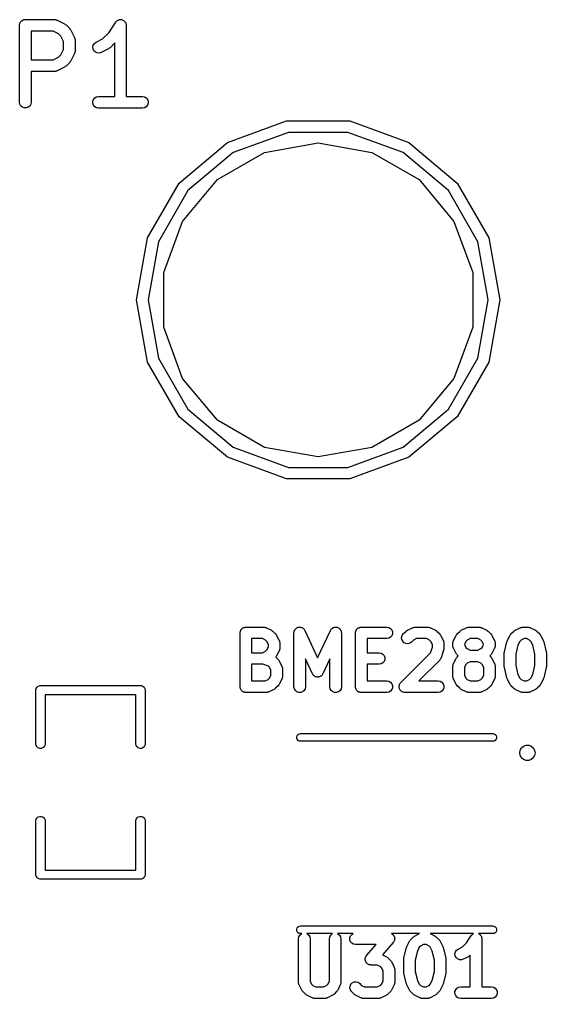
# Model space of a CAD drawing. Extents: x 142.1 to 238.7, y -137.2 to -60.7.
# Drawn here: x 231.62 to 238.47, y -73.68 to -60.96 of the extents above; entities that cross this region are included whole.
import ezdxf

# ---------------------------------------------------------------- set-up
doc = ezdxf.new("R2010")
doc.units = 0
doc.header["$MEASUREMENT"] = 0
doc.layers.add('BLACK', color=7, linetype='CONTINUOUS')

msp = doc.modelspace()

# ---------------------------------------------------------------- linework, layer by layer
at = {"layer": 'Black'}
for p, q in [((231.617, -61.0324), (231.618, -61.0259)), ((231.617, -62.0324), (231.617, -61.0324)), ((231.618, -61.0194), (231.62, -61.0132)), ((231.618, -61.0259), (231.618, -61.0194)), ((231.62, -61.0132), (231.621, -61.0067)), ((231.621, -61.0067), (231.625, -61.001)), ((231.625, -61.001), (231.627, -60.9949)), ((231.627, -60.9949), (231.631, -60.9899)), ((231.631, -60.9899), (231.634, -60.9842)), ((231.634, -60.9842), (231.639, -60.98)), ((231.639, -60.98), (231.644, -60.9749)), ((231.644, -60.9749), (231.649, -60.9716)), ((231.649, -60.9716), (231.654, -60.9674)), ((231.654, -60.9674), (231.661, -60.9652)), ((231.661, -60.9652), (231.666, -60.9619)), ((231.666, -60.9619), (231.673, -60.9608)), ((231.673, -60.9608), (231.679, -60.9585)), ((231.679, -60.9585), (231.685, -60.9585)), ((231.685, -60.9585), (231.692, -60.9574)), ((231.692, -60.9574), (232.073, -60.9574)), ((232.073, -60.9574), (232.077, -60.9581)), ((232.077, -60.9581), (232.081, -60.9579)), ((232.081, -60.9579), (232.09, -60.9604)), ((232.09, -60.9604), (232.099, -60.9619)), ((232.099, -60.9619), (232.102, -60.9641)), ((232.102, -60.9641), (232.106, -60.9653)), ((232.106, -60.9653), (232.202, -61.0129)), ((232.202, -61.0129), (232.211, -61.0201)), ((232.211, -61.0201), (232.221, -61.027)), ((232.221, -61.027), (232.269, -61.0746)), ((232.776, -61.1275), (232.868, -60.9908)), ((232.868, -60.9908), (232.87, -60.9878)), ((232.87, -60.9878), (232.873, -60.9842)), ((232.873, -60.9842), (232.879, -60.9784)), ((232.879, -60.9784), (232.886, -60.9719)), ((232.886, -60.9719), (232.889, -60.9701)), ((232.889, -60.9701), (232.892, -60.9674)), ((232.892, -60.9674), (232.901, -60.9644)), ((232.901, -60.9644), (232.909, -60.9604)), ((232.909, -60.9604), (232.913, -60.9599)), ((232.913, -60.9599), (232.917, -60.9585)), ((232.917, -60.9585), (232.926, -60.9585)), ((232.926, -60.9585), (232.935, -60.9575)), ((232.935, -60.9575), (232.939, -60.9585)), ((232.939, -60.9585), (232.943, -60.9585)), ((232.943, -60.9585), (232.951, -60.9616)), ((232.951, -60.9616), (232.96, -60.9637)), ((232.96, -60.9637), (232.964, -60.966)), ((232.964, -60.966), (232.968, -60.9674)), ((232.968, -60.9674), (232.974, -60.9732)), ((232.974, -60.9732), (232.982, -60.9781)), ((232.982, -60.9781), (232.984, -60.9815)), ((232.984, -60.9815), (232.987, -60.9842)), ((232.987, -60.9842), (232.992, -60.9919)), ((232.992, -60.9919), (232.997, -60.9991)), ((232.997, -60.9991), (232.998, -61.0031)), ((232.998, -61.0031), (233, -61.0067)), ((233, -61.0067), (233.002, -61.0155)), ((233.002, -61.0155), (233.005, -61.0241)), ((233.005, -61.0241), (233.004, -61.0283)), ((233.004, -61.0283), (233.005, -61.0324)), ((233.005, -61.0324), (233.005, -61.9574)), ((231.767, -61.1074), (231.767, -61.4812)), ((232.055, -61.1074), (231.767, -61.1074)), ((232.124, -61.1416), (232.055, -61.1074)), ((232.154, -61.172), (232.124, -61.1416)), ((232.188, -61.2406), (232.154, -61.172)), ((232.269, -61.0746), (232.276, -61.0844)), ((232.276, -61.0844), (232.283, -61.0941)), ((232.283, -61.0941), (232.33, -61.1893)), ((232.695, -61.2088), (232.776, -61.1275)), ((232.188, -61.348), (232.188, -61.2406)), ((232.33, -61.1893), (232.332, -61.1935)), ((232.332, -61.1935), (232.334, -61.1972)), ((232.334, -61.1972), (232.335, -61.2059)), ((232.335, -61.2059), (232.338, -61.2143)), ((232.338, -61.2143), (232.338, -61.2186)), ((232.338, -61.2186), (232.338, -61.2229)), ((232.338, -61.2229), (232.338, -61.3657)), ((232.569, -61.3136), (232.575, -61.2883)), ((232.575, -61.2883), (232.59, -61.2665)), ((232.59, -61.2665), (232.611, -61.251)), ((232.611, -61.251), (232.695, -61.2088)), ((232.855, -61.2611), (232.793, -61.3235)), ((232.855, -61.9574), (232.855, -61.2611)), ((232.124, -61.4469), (232.154, -61.4165)), ((232.154, -61.4165), (232.188, -61.348)), ((232.33, -61.3993), (232.283, -61.4945)), ((232.332, -61.3951), (232.33, -61.3993)), ((232.334, -61.3914), (232.332, -61.3951)), ((232.335, -61.3827), (232.334, -61.3914)), ((232.338, -61.3743), (232.335, -61.3827)), ((232.338, -61.3657), (232.338, -61.37)), ((232.338, -61.37), (232.338, -61.3743)), ((232.572, -61.3395), (232.569, -61.3136)), ((232.584, -61.3628), (232.572, -61.3395)), ((232.603, -61.3807), (232.584, -61.3628)), ((232.627, -61.391), (232.603, -61.3807)), ((232.653, -61.3926), (232.627, -61.391)), ((232.678, -61.3852), (232.653, -61.3926)), ((232.773, -61.3376), (232.678, -61.3852)), ((232.783, -61.3304), (232.773, -61.3376)), ((232.793, -61.3235), (232.783, -61.3304)), ((231.767, -61.4812), (232.055, -61.4812)), ((232.055, -61.4812), (232.124, -61.4469)), ((232.269, -61.514), (232.221, -61.5616)), ((232.276, -61.5042), (232.269, -61.514)), ((232.283, -61.4945), (232.276, -61.5042)), ((232.073, -61.6312), (231.767, -61.6312)), ((231.767, -61.6312), (231.767, -62.0324)), ((232.077, -61.6304), (232.073, -61.6312)), ((232.081, -61.6307), (232.077, -61.6304)), ((232.09, -61.6282), (232.081, -61.6307)), ((232.099, -61.6267), (232.09, -61.6282)), ((232.102, -61.6245), (232.099, -61.6267)), ((232.106, -61.6233), (232.102, -61.6245)), ((232.202, -61.5757), (232.106, -61.6233)), ((232.211, -61.5685), (232.202, -61.5757)), ((232.221, -61.5616), (232.211, -61.5685)), ((231.621, -62.058), (231.617, -62.0324)), ((231.634, -62.0806), (231.621, -62.058)), ((231.762, -62.058), (231.749, -62.0806)), ((231.767, -62.0324), (231.762, -62.058)), ((232.57, -62.0194), (232.579, -61.9949)), ((232.57, -62.0454), (232.57, -62.0194)), ((232.579, -62.0699), (232.57, -62.0454)), ((232.579, -61.9949), (232.596, -61.9749)), ((232.596, -62.0898), (232.579, -62.0699)), ((232.596, -61.9749), (232.619, -61.9619)), ((232.619, -61.9619), (232.644, -61.9574)), ((232.644, -61.9574), (232.855, -61.9574)), ((233.005, -61.9574), (233.216, -61.9574)), ((233.216, -61.9574), (233.241, -61.9619)), ((233.241, -61.9619), (233.264, -61.9749)), ((233.264, -61.9749), (233.281, -61.9949)), ((233.281, -62.0699), (233.264, -62.0898)), ((233.281, -61.9949), (233.29, -62.0194)), ((233.29, -62.0454), (233.281, -62.0699)), ((233.29, -62.0194), (233.29, -62.0454)), ((231.654, -62.0973), (231.634, -62.0806)), ((231.679, -62.1062), (231.654, -62.0973)), ((231.705, -62.1062), (231.679, -62.1062)), ((231.729, -62.0973), (231.705, -62.1062)), ((231.749, -62.0806), (231.729, -62.0973)), ((232.619, -62.1029), (232.596, -62.0898)), ((232.644, -62.1074), (232.619, -62.1029)), ((233.216, -62.1074), (232.644, -62.1074)), ((233.241, -62.1029), (233.216, -62.1074)), ((233.264, -62.0898), (233.241, -62.1029)), ((234.319, -62.5553), (235.09, -62.2749)), ((235.09, -62.2749), (235.91, -62.2749)), ((235.91, -62.2749), (236.68, -62.5553)), ((235.116, -62.4226), (234.394, -62.6852)), ((235.884, -62.4226), (235.116, -62.4226)), ((236.605, -62.6852), (235.884, -62.4226)), ((233.691, -63.0824), (234.319, -62.5553)), ((234.802, -62.6833), (235.5, -62.5602)), ((235.5, -62.5602), (236.198, -62.6833)), ((236.68, -62.5553), (237.309, -63.0824)), ((234.394, -62.6852), (233.806, -63.1788)), ((234.189, -63.0375), (234.802, -62.6833)), ((236.198, -62.6833), (236.811, -63.0375)), ((237.194, -63.1788), (236.605, -62.6852)), ((233.281, -63.7925), (233.691, -63.0824)), ((233.734, -63.5801), (234.189, -63.0375)), ((236.811, -63.0375), (237.266, -63.5801)), ((237.309, -63.0824), (237.719, -63.7925)), ((233.806, -63.1788), (233.422, -63.8438)), ((237.578, -63.8438), (237.194, -63.1788)), ((233.491, -64.2458), (233.734, -63.5801)), ((237.266, -63.5801), (237.509, -64.2458)), ((233.139, -64.6), (233.281, -63.7925)), ((233.422, -63.8438), (233.289, -64.6)), ((237.711, -64.6), (237.578, -63.8438)), ((237.719, -63.7925), (237.861, -64.6)), ((233.491, -64.9542), (233.491, -64.2458)), ((237.509, -64.2458), (237.509, -64.9542)), ((233.281, -65.4075), (233.139, -64.6)), ((233.289, -64.6), (233.422, -65.3562)), ((237.578, -65.3562), (237.711, -64.6)), ((237.861, -64.6), (237.719, -65.4075)), ((233.734, -65.6199), (233.491, -64.9542)), ((237.509, -64.9542), (237.266, -65.6199)), ((233.422, -65.3562), (233.806, -66.0212)), ((237.194, -66.0212), (237.578, -65.3562)), ((233.691, -66.1176), (233.281, -65.4075)), ((237.719, -65.4075), (237.309, -66.1176)), ((234.189, -66.1625), (233.734, -65.6199)), ((237.266, -65.6199), (236.811, -66.1625)), ((234.319, -66.6447), (233.691, -66.1176)), ((233.806, -66.0212), (234.394, -66.5148)), ((236.605, -66.5148), (237.194, -66.0212)), ((237.309, -66.1176), (236.68, -66.6447)), ((234.802, -66.5167), (234.189, -66.1625)), ((236.811, -66.1625), (236.198, -66.5167)), ((234.394, -66.5148), (235.116, -66.7774)), ((235.5, -66.6398), (234.802, -66.5167)), ((236.198, -66.5167), (235.5, -66.6398)), ((235.884, -66.7774), (236.605, -66.5148)), ((235.09, -66.9251), (234.319, -66.6447)), ((236.68, -66.6447), (235.91, -66.9251)), ((235.116, -66.7774), (235.884, -66.7774)), ((235.91, -66.9251), (235.09, -66.9251)), ((234.485, -68.9267), (234.486, -68.9202)), ((234.485, -69.6267), (234.485, -68.9267)), ((234.486, -68.9136), (234.488, -68.9075)), ((234.486, -68.9202), (234.486, -68.9136)), ((234.488, -68.9075), (234.49, -68.901)), ((234.49, -68.901), (234.493, -68.8953)), ((234.493, -68.8953), (234.495, -68.8892)), ((234.495, -68.8892), (234.499, -68.8841)), ((234.499, -68.8841), (234.503, -68.8785)), ((234.503, -68.8785), (234.508, -68.8742)), ((234.508, -68.8742), (234.512, -68.8692)), ((234.512, -68.8692), (234.517, -68.8659)), ((234.517, -68.8659), (234.522, -68.8617)), ((234.522, -68.8617), (234.529, -68.8595)), ((234.529, -68.8595), (234.534, -68.8562)), ((234.534, -68.8562), (234.541, -68.8551)), ((234.541, -68.8551), (234.547, -68.8528)), ((234.547, -68.8528), (234.554, -68.8528)), ((234.554, -68.8528), (234.56, -68.8517)), ((234.56, -68.8517), (234.793, -68.8517)), ((234.793, -68.8517), (234.798, -68.8524)), ((234.798, -68.8524), (234.802, -68.8522)), ((234.802, -68.8522), (234.81, -68.8547)), ((234.81, -68.8547), (234.819, -68.8562)), ((234.819, -68.8562), (234.823, -68.8584)), ((234.823, -68.8584), (234.827, -68.8596)), ((234.827, -68.8596), (234.894, -68.8929)), ((234.894, -68.8929), (234.903, -68.9001)), ((234.903, -68.9001), (234.913, -68.907)), ((234.913, -68.907), (234.946, -68.9403)), ((235.185, -68.9267), (235.187, -68.917)), ((235.185, -69.6267), (235.185, -68.9267)), ((235.187, -68.917), (235.188, -68.9073)), ((235.188, -68.9073), (235.189, -68.9043)), ((235.189, -68.9043), (235.19, -68.901)), ((235.19, -68.901), (235.194, -68.8925)), ((235.194, -68.8925), (235.199, -68.8837)), ((235.199, -68.8837), (235.201, -68.8813)), ((235.201, -68.8813), (235.203, -68.8785)), ((235.203, -68.8785), (235.21, -68.8722)), ((235.21, -68.8722), (235.217, -68.8652)), ((235.217, -68.8652), (235.22, -68.8638)), ((235.22, -68.8638), (235.222, -68.8617)), ((235.222, -68.8617), (235.232, -68.8584)), ((235.232, -68.8584), (235.241, -68.8542)), ((235.241, -68.8542), (235.244, -68.8539)), ((235.244, -68.8539), (235.247, -68.8528)), ((235.247, -68.8528), (235.257, -68.8528)), ((235.257, -68.8528), (235.267, -68.852)), ((235.267, -68.852), (235.27, -68.8528)), ((235.27, -68.8528), (235.273, -68.8528)), ((235.273, -68.8528), (235.282, -68.8562)), ((235.282, -68.8562), (235.292, -68.8587)), ((235.292, -68.8587), (235.294, -68.8606)), ((235.294, -68.8606), (235.297, -68.8617)), ((235.297, -68.8617), (235.305, -68.868)), ((235.305, -68.868), (235.313, -68.8736)), ((235.313, -68.8736), (235.315, -68.8763)), ((235.315, -68.8763), (235.317, -68.8785)), ((235.317, -68.8785), (235.322, -68.8869)), ((235.322, -68.8869), (235.328, -68.895)), ((235.328, -68.895), (235.493, -69.2493)), ((235.493, -69.2493), (235.659, -68.8949)), ((235.659, -68.8949), (235.664, -68.8869)), ((235.664, -68.8869), (235.669, -68.8785)), ((235.669, -68.8785), (235.672, -68.8763)), ((235.672, -68.8763), (235.674, -68.8736)), ((235.674, -68.8736), (235.682, -68.868)), ((235.682, -68.868), (235.689, -68.8617)), ((235.689, -68.8617), (235.692, -68.8606)), ((235.692, -68.8606), (235.695, -68.8587)), ((235.695, -68.8587), (235.704, -68.8562)), ((235.704, -68.8562), (235.714, -68.8528)), ((235.714, -68.8528), (235.717, -68.8528)), ((235.717, -68.8528), (235.72, -68.852)), ((235.72, -68.852), (235.73, -68.8528)), ((235.73, -68.8528), (235.74, -68.8528)), ((235.74, -68.8528), (235.743, -68.8539)), ((235.743, -68.8539), (235.746, -68.8542)), ((235.746, -68.8542), (235.755, -68.8584)), ((235.755, -68.8584), (235.764, -68.8617)), ((235.764, -68.8617), (235.767, -68.8638)), ((235.767, -68.8638), (235.77, -68.8652)), ((235.77, -68.8652), (235.777, -68.8722)), ((235.777, -68.8722), (235.784, -68.8785)), ((235.784, -68.8785), (235.786, -68.8813)), ((235.786, -68.8813), (235.788, -68.8837)), ((235.788, -68.8837), (235.792, -68.8925)), ((235.792, -68.8925), (235.797, -68.901)), ((235.797, -68.901), (235.798, -68.9043)), ((235.798, -68.9043), (235.799, -68.9073)), ((235.799, -68.9073), (235.8, -68.917)), ((235.8, -68.917), (235.802, -68.9267)), ((235.802, -68.9267), (235.802, -69.6267)), ((235.985, -68.9267), (235.986, -68.9202)), ((235.985, -69.6267), (235.985, -68.9267)), ((235.986, -68.9136), (235.988, -68.9075)), ((235.986, -68.9202), (235.986, -68.9136)), ((235.988, -68.9075), (235.99, -68.901)), ((235.99, -68.901), (235.993, -68.8953)), ((235.993, -68.8953), (235.995, -68.8892)), ((235.995, -68.8892), (235.999, -68.8841)), ((235.999, -68.8841), (236.003, -68.8785)), ((236.003, -68.8785), (236.008, -68.8742)), ((236.008, -68.8742), (236.012, -68.8692)), ((236.012, -68.8692), (236.017, -68.8659)), ((236.017, -68.8659), (236.022, -68.8617)), ((236.022, -68.8617), (236.029, -68.8595)), ((236.029, -68.8595), (236.034, -68.8562)), ((236.034, -68.8562), (236.041, -68.8551)), ((236.041, -68.8551), (236.047, -68.8528)), ((236.047, -68.8528), (236.054, -68.8528)), ((236.054, -68.8528), (236.06, -68.8517)), ((236.06, -68.8517), (236.393, -68.8517)), ((236.393, -68.8517), (236.419, -68.8562)), ((236.419, -68.8562), (236.442, -68.8692)), ((236.442, -68.8692), (236.458, -68.8892)), ((236.458, -68.8892), (236.467, -68.9136)), ((236.467, -68.9136), (236.467, -68.9397)), ((236.607, -68.9403), (236.64, -68.907)), ((236.64, -68.907), (236.65, -68.9001)), ((236.65, -68.9001), (236.66, -68.8929)), ((236.66, -68.8929), (236.726, -68.8596)), ((236.726, -68.8596), (236.731, -68.8584)), ((236.731, -68.8584), (236.734, -68.8562)), ((236.734, -68.8562), (236.743, -68.8547)), ((236.743, -68.8547), (236.751, -68.8522)), ((236.751, -68.8522), (236.756, -68.8524)), ((236.756, -68.8524), (236.76, -68.8517)), ((236.76, -68.8517), (236.927, -68.8517)), ((236.927, -68.8517), (236.931, -68.8524)), ((236.931, -68.8524), (236.935, -68.8522)), ((236.935, -68.8522), (236.944, -68.8547)), ((236.944, -68.8547), (236.952, -68.8562)), ((236.952, -68.8562), (236.956, -68.8584)), ((236.956, -68.8584), (236.96, -68.8596)), ((236.96, -68.8596), (237.027, -68.8929)), ((237.027, -68.8929), (237.037, -68.9001)), ((237.037, -68.9001), (237.046, -68.907)), ((237.046, -68.907), (237.08, -68.9403)), ((237.307, -68.9403), (237.34, -68.907)), ((237.34, -68.907), (237.35, -68.9001)), ((237.35, -68.9001), (237.36, -68.8929)), ((237.36, -68.8929), (237.426, -68.8596)), ((237.426, -68.8596), (237.431, -68.8584)), ((237.431, -68.8584), (237.434, -68.8562)), ((237.434, -68.8562), (237.443, -68.8547)), ((237.443, -68.8547), (237.451, -68.8522)), ((237.451, -68.8522), (237.456, -68.8524)), ((237.456, -68.8524), (237.46, -68.8517)), ((237.46, -68.8517), (237.593, -68.8517)), ((237.593, -68.8517), (237.598, -68.8524)), ((237.598, -68.8524), (237.602, -68.8522)), ((237.602, -68.8522), (237.61, -68.8547)), ((237.61, -68.8547), (237.619, -68.8562)), ((237.619, -68.8562), (237.623, -68.8584)), ((237.623, -68.8584), (237.627, -68.8596)), ((237.627, -68.8596), (237.694, -68.8929)), ((237.694, -68.8929), (237.703, -68.9001)), ((237.703, -68.9001), (237.713, -68.907)), ((237.713, -68.907), (237.746, -68.9403)), ((238.007, -68.9403), (238.04, -68.907)), ((238.04, -68.907), (238.05, -68.9001)), ((238.05, -68.9001), (238.06, -68.8929)), ((238.06, -68.8929), (238.126, -68.8596)), ((238.126, -68.8596), (238.131, -68.8584)), ((238.131, -68.8584), (238.134, -68.8562)), ((238.134, -68.8562), (238.143, -68.8547)), ((238.143, -68.8547), (238.151, -68.8522)), ((238.151, -68.8522), (238.156, -68.8524)), ((238.156, -68.8524), (238.16, -68.8517)), ((238.16, -68.8517), (238.227, -68.8517)), ((238.227, -68.8517), (238.231, -68.8524)), ((238.231, -68.8524), (238.235, -68.8522)), ((238.235, -68.8522), (238.244, -68.8547)), ((238.244, -68.8547), (238.252, -68.8562)), ((238.252, -68.8562), (238.256, -68.8584)), ((238.256, -68.8584), (238.26, -68.8596)), ((238.26, -68.8596), (238.327, -68.8929)), ((238.327, -68.8929), (238.337, -68.9001)), ((238.337, -68.9001), (238.346, -68.907)), ((238.346, -68.907), (238.38, -68.9403)), ((234.635, -69.0017), (234.635, -69.185)), ((234.776, -69.0017), (234.635, -69.0017)), ((234.816, -69.0216), (234.776, -69.0017)), ((234.832, -69.0378), (234.816, -69.0216)), ((234.852, -69.0777), (234.832, -69.0378)), ((234.946, -68.9403), (234.953, -68.9501)), ((234.953, -68.9501), (234.96, -68.9598)), ((234.96, -68.9598), (234.994, -69.0265)), ((234.994, -69.0265), (234.995, -69.0306)), ((234.995, -69.0306), (234.997, -69.0343)), ((234.997, -69.0343), (234.999, -69.043)), ((234.999, -69.043), (235.001, -69.0514)), ((235.001, -69.0514), (235.001, -69.0557)), ((235.001, -69.0557), (235.002, -69.06)), ((235.002, -69.06), (235.002, -69.1267)), ((236.393, -69.0017), (236.135, -69.0017)), ((236.135, -69.0017), (236.135, -69.185)), ((236.419, -68.9971), (236.393, -69.0017)), ((236.442, -68.9841), (236.419, -68.9971)), ((236.458, -68.9642), (236.442, -68.9841)), ((236.467, -68.9397), (236.458, -68.9642)), ((236.585, -68.9868), (236.592, -68.9616)), ((236.588, -69.0127), (236.585, -68.9868)), ((236.599, -69.0363), (236.588, -69.0127)), ((236.592, -68.9616), (236.607, -68.9403)), ((236.617, -69.0548), (236.599, -69.0363)), ((236.641, -69.0658), (236.617, -69.0548)), ((236.692, -69.0613), (236.667, -69.068)), ((236.713, -69.0464), (236.692, -69.0613)), ((236.738, -69.0216), (236.713, -69.0464)), ((236.778, -69.0017), (236.738, -69.0216)), ((236.909, -69.0017), (236.778, -69.0017)), ((236.949, -69.0216), (236.909, -69.0017)), ((236.965, -69.0378), (236.949, -69.0216)), ((236.985, -69.0777), (236.965, -69.0378)), ((237.08, -68.9403), (237.087, -68.9501)), ((237.087, -68.9501), (237.094, -68.9598)), ((237.094, -68.9598), (237.127, -69.0265)), ((237.127, -69.0265), (237.128, -69.0306)), ((237.128, -69.0306), (237.13, -69.0343)), ((237.13, -69.0343), (237.132, -69.043)), ((237.132, -69.043), (237.135, -69.0514)), ((237.135, -69.0514), (237.134, -69.0557)), ((237.134, -69.0557), (237.135, -69.06)), ((237.135, -69.06), (237.135, -69.1267)), ((237.252, -69.0514), (237.255, -69.043)), ((237.252, -69.0557), (237.252, -69.0514)), ((237.252, -69.06), (237.252, -69.0557)), ((237.252, -69.0933), (237.252, -69.06)), ((237.255, -69.043), (237.256, -69.0343)), ((237.256, -69.0343), (237.258, -69.0306)), ((237.258, -69.0306), (237.26, -69.0265)), ((237.26, -69.0265), (237.293, -68.9598)), ((237.293, -68.9598), (237.3, -68.9501)), ((237.3, -68.9501), (237.307, -68.9403)), ((237.422, -69.0378), (237.402, -69.0767)), ((237.438, -69.0216), (237.422, -69.0378)), ((237.478, -69.0017), (237.438, -69.0216)), ((237.576, -69.0017), (237.478, -69.0017)), ((237.616, -69.0216), (237.576, -69.0017)), ((237.632, -69.0378), (237.616, -69.0216)), ((237.651, -69.0767), (237.632, -69.0378)), ((237.746, -68.9403), (237.753, -68.9501)), ((237.753, -68.9501), (237.76, -68.9598)), ((237.76, -68.9598), (237.794, -69.0265)), ((237.794, -69.0265), (237.795, -69.0306)), ((237.795, -69.0306), (237.797, -69.0343)), ((237.797, -69.0343), (237.799, -69.043)), ((237.799, -69.043), (237.801, -69.0514)), ((237.801, -69.0514), (237.801, -69.0557)), ((237.801, -69.0557), (237.802, -69.06)), ((237.802, -69.06), (237.802, -69.0933)), ((237.921, -69.1751), (237.954, -69.0418)), ((237.954, -69.0418), (237.957, -69.0343)), ((237.957, -69.0343), (237.96, -69.0265)), ((237.96, -69.0265), (237.993, -68.9598)), ((237.993, -68.9598), (238, -68.9501)), ((238, -68.9501), (238.007, -68.9403)), ((238.122, -69.0378), (238.097, -69.0862)), ((238.138, -69.0216), (238.122, -69.0378)), ((238.178, -69.0017), (238.138, -69.0216)), ((238.209, -69.0017), (238.178, -69.0017)), ((238.249, -69.0216), (238.209, -69.0017)), ((238.265, -69.0378), (238.249, -69.0216)), ((238.289, -69.0862), (238.265, -69.0378)), ((238.38, -68.9403), (238.387, -68.9501)), ((238.387, -68.9501), (238.394, -68.9598)), ((238.394, -68.9598), (238.427, -69.0265)), ((238.427, -69.0265), (238.429, -69.0343)), ((238.429, -69.0343), (238.433, -69.0418)), ((238.433, -69.0418), (238.466, -69.1751)), ((234.635, -69.185), (234.776, -69.185)), ((234.776, -69.185), (234.816, -69.165)), ((234.816, -69.165), (234.832, -69.1489)), ((234.832, -69.1489), (234.852, -69.109)), ((234.852, -69.109), (234.852, -69.0777)), ((234.994, -69.1602), (234.96, -69.2269)), ((234.995, -69.1561), (234.994, -69.1602)), ((234.997, -69.1523), (234.995, -69.1561)), ((234.999, -69.1437), (234.997, -69.1523)), ((235.001, -69.1352), (234.999, -69.1437)), ((235.002, -69.1267), (235.001, -69.1309)), ((235.001, -69.1309), (235.001, -69.1352)), ((236.135, -69.185), (236.293, -69.185)), ((236.293, -69.185), (236.319, -69.1895)), ((236.319, -69.1895), (236.342, -69.2025)), ((236.574, -69.5736), (236.961, -69.1862)), ((236.667, -69.068), (236.641, -69.0658)), ((236.961, -69.1862), (236.985, -69.1145)), ((236.985, -69.1145), (236.985, -69.0777)), ((237.131, -69.1504), (237.098, -69.2504)), ((237.133, -69.1385), (237.131, -69.1504)), ((237.135, -69.1267), (237.133, -69.1385)), ((237.252, -69.0976), (237.252, -69.0933)), ((237.252, -69.1019), (237.252, -69.0976)), ((237.255, -69.1103), (237.252, -69.1019)), ((237.256, -69.119), (237.255, -69.1103)), ((237.258, -69.1227), (237.256, -69.119)), ((237.26, -69.1269), (237.258, -69.1227)), ((237.293, -69.1935), (237.26, -69.1269)), ((237.402, -69.0767), (237.422, -69.1156)), ((237.422, -69.1156), (237.438, -69.1317)), ((237.438, -69.1317), (237.478, -69.1517)), ((237.478, -69.1517), (237.576, -69.1517)), ((237.576, -69.1517), (237.616, -69.1317)), ((237.616, -69.1317), (237.632, -69.1156)), ((237.632, -69.1156), (237.651, -69.0767)), ((237.794, -69.1269), (237.76, -69.1935)), ((237.795, -69.1227), (237.794, -69.1269)), ((237.797, -69.119), (237.795, -69.1227)), ((237.799, -69.1103), (237.797, -69.119)), ((237.801, -69.1019), (237.799, -69.1103)), ((237.802, -69.0933), (237.801, -69.0976)), ((237.801, -69.0976), (237.801, -69.1019)), ((237.918, -69.1933), (237.92, -69.1843)), ((237.92, -69.1843), (237.921, -69.1751)), ((238.097, -69.0862), (238.068, -69.2026)), ((238.318, -69.2026), (238.289, -69.0862)), ((238.466, -69.1751), (238.467, -69.1843)), ((238.467, -69.1843), (238.468, -69.1933)), ((234.953, -69.2365), (234.949, -69.2428)), ((234.949, -69.2428), (234.98, -69.2736)), ((234.96, -69.2269), (234.953, -69.2365)), ((234.98, -69.2736), (234.987, -69.2835)), ((234.987, -69.2835), (234.994, -69.2931)), ((234.994, -69.2931), (235.027, -69.3598)), ((235.425, -69.4584), (235.335, -69.2647)), ((235.335, -69.2647), (235.335, -69.6267)), ((235.652, -69.2647), (235.561, -69.4584)), ((235.652, -69.6267), (235.652, -69.2647)), ((236.342, -69.3175), (236.319, -69.3305)), ((236.342, -69.2025), (236.358, -69.2225)), ((236.358, -69.2975), (236.342, -69.3175)), ((236.358, -69.2225), (236.367, -69.247)), ((236.367, -69.273), (236.358, -69.2975)), ((236.367, -69.247), (236.367, -69.273)), ((237.08, -69.2797), (236.808, -69.5517)), ((237.082, -69.2762), (237.08, -69.2797)), ((237.085, -69.2733), (237.082, -69.2762)), ((237.09, -69.2656), (237.085, -69.2733)), ((237.095, -69.2584), (237.09, -69.2656)), ((237.096, -69.2542), (237.095, -69.2584)), ((237.098, -69.2504), (237.096, -69.2542)), ((237.26, -69.3265), (237.293, -69.2598)), ((237.3, -69.2032), (237.293, -69.1935)), ((237.293, -69.2598), (237.3, -69.2501)), ((237.307, -69.213), (237.3, -69.2032)), ((237.3, -69.2501), (237.307, -69.2403)), ((237.321, -69.2267), (237.307, -69.213)), ((237.307, -69.2403), (237.321, -69.2267)), ((237.478, -69.3017), (237.438, -69.3216)), ((237.576, -69.3017), (237.478, -69.3017)), ((237.616, -69.3216), (237.576, -69.3017)), ((237.746, -69.213), (237.733, -69.2267)), ((237.733, -69.2267), (237.746, -69.2403)), ((237.753, -69.2032), (237.746, -69.213)), ((237.746, -69.2403), (237.753, -69.2501)), ((237.76, -69.1935), (237.753, -69.2032)), ((237.753, -69.2501), (237.76, -69.2598)), ((237.76, -69.2598), (237.794, -69.3265)), ((237.918, -69.36), (237.918, -69.1933)), ((238.068, -69.2026), (238.068, -69.3508)), ((238.318, -69.3508), (238.318, -69.2026)), ((238.468, -69.1933), (238.468, -69.36)), ((234.635, -69.335), (234.635, -69.5517)), ((234.781, -69.335), (234.635, -69.335)), ((234.853, -69.3589), (234.781, -69.335)), ((234.865, -69.3711), (234.853, -69.3589)), ((234.885, -69.411), (234.865, -69.3711)), ((234.885, -69.4756), (234.885, -69.411)), ((235.027, -69.3598), (235.028, -69.3639)), ((235.028, -69.3639), (235.03, -69.3677)), ((235.03, -69.3677), (235.032, -69.3763)), ((235.032, -69.3763), (235.035, -69.3848)), ((235.035, -69.3848), (235.034, -69.3891)), ((235.034, -69.3891), (235.035, -69.3933)), ((235.035, -69.3933), (235.035, -69.4933)), ((236.293, -69.335), (236.135, -69.335)), ((236.135, -69.335), (236.135, -69.5517)), ((236.319, -69.3305), (236.293, -69.335)), ((237.252, -69.3514), (237.255, -69.343)), ((237.252, -69.3557), (237.252, -69.3514)), ((237.252, -69.36), (237.252, -69.3557)), ((237.252, -69.4933), (237.252, -69.36)), ((237.255, -69.343), (237.256, -69.3343)), ((237.256, -69.3343), (237.258, -69.3306)), ((237.258, -69.3306), (237.26, -69.3265)), ((237.422, -69.3378), (237.402, -69.3777)), ((237.402, -69.3777), (237.402, -69.4756)), ((237.438, -69.3216), (237.422, -69.3378)), ((237.632, -69.3378), (237.616, -69.3216)), ((237.652, -69.3777), (237.632, -69.3378)), ((237.652, -69.4756), (237.652, -69.3777)), ((237.794, -69.3265), (237.795, -69.3306)), ((237.795, -69.3306), (237.797, -69.3343)), ((237.797, -69.3343), (237.799, -69.343)), ((237.799, -69.343), (237.801, -69.3514)), ((237.801, -69.3514), (237.801, -69.3557)), ((237.801, -69.3557), (237.802, -69.36)), ((237.802, -69.36), (237.802, -69.4933)), ((237.92, -69.369), (237.918, -69.36)), ((237.921, -69.3782), (237.92, -69.369)), ((237.954, -69.5115), (237.921, -69.3782)), ((238.068, -69.3508), (238.097, -69.4672)), ((238.289, -69.4672), (238.318, -69.3508)), ((238.466, -69.3782), (238.433, -69.5115)), ((238.467, -69.369), (238.466, -69.3782)), ((238.468, -69.36), (238.467, -69.369)), ((234.635, -69.5517), (234.809, -69.5517)), ((234.809, -69.5517), (234.849, -69.5317)), ((234.849, -69.5317), (234.865, -69.5156)), ((234.865, -69.5156), (234.885, -69.4756)), ((235.027, -69.5269), (234.994, -69.5935)), ((235.028, -69.5227), (235.027, -69.5269)), ((235.03, -69.519), (235.028, -69.5227)), ((235.032, -69.5103), (235.03, -69.519)), ((235.035, -69.5019), (235.032, -69.5103)), ((235.035, -69.4933), (235.034, -69.4976)), ((235.034, -69.4976), (235.035, -69.5019)), ((235.429, -69.4637), (235.425, -69.4584)), ((235.432, -69.4697), (235.429, -69.4637)), ((235.437, -69.4743), (235.432, -69.4697)), ((235.44, -69.4797), (235.437, -69.4743)), ((235.446, -69.4835), (235.44, -69.4797)), ((235.45, -69.4881), (235.446, -69.4835)), ((235.456, -69.4909), (235.45, -69.4881)), ((235.462, -69.4946), (235.456, -69.4909)), ((235.468, -69.4963), (235.462, -69.4946)), ((235.474, -69.4991), (235.468, -69.4963)), ((235.48, -69.4997), (235.474, -69.4991)), ((235.487, -69.5014), (235.48, -69.4997)), ((235.493, -69.5008), (235.487, -69.5014)), ((235.5, -69.5014), (235.493, -69.5008)), ((235.506, -69.4997), (235.5, -69.5014)), ((235.513, -69.4991), (235.506, -69.4997)), ((235.519, -69.4963), (235.513, -69.4991)), ((235.525, -69.4946), (235.519, -69.4963)), ((235.53, -69.4909), (235.525, -69.4946)), ((235.536, -69.4881), (235.53, -69.4909)), ((235.541, -69.4835), (235.536, -69.4881)), ((235.546, -69.4797), (235.541, -69.4835)), ((235.55, -69.4743), (235.546, -69.4797)), ((235.555, -69.4697), (235.55, -69.4743)), ((235.558, -69.4637), (235.555, -69.4697)), ((235.561, -69.4584), (235.558, -69.4637)), ((236.135, -69.5517), (236.393, -69.5517)), ((236.393, -69.5517), (236.419, -69.5562)), ((236.419, -69.5562), (236.442, -69.5692)), ((236.442, -69.5692), (236.458, -69.5892)), ((236.568, -69.5817), (236.574, -69.5736)), ((236.808, -69.5517), (237.06, -69.5517)), ((237.06, -69.5517), (237.086, -69.5562)), ((237.086, -69.5562), (237.108, -69.5692)), ((237.108, -69.5692), (237.125, -69.5892)), ((237.252, -69.4976), (237.252, -69.4933)), ((237.252, -69.5019), (237.252, -69.4976)), ((237.255, -69.5103), (237.252, -69.5019)), ((237.256, -69.519), (237.255, -69.5103)), ((237.258, -69.5227), (237.256, -69.519)), ((237.26, -69.5269), (237.258, -69.5227)), ((237.293, -69.5935), (237.26, -69.5269)), ((237.402, -69.4756), (237.422, -69.5156)), ((237.422, -69.5156), (237.438, -69.5317)), ((237.438, -69.5317), (237.478, -69.5517)), ((237.478, -69.5517), (237.576, -69.5517)), ((237.576, -69.5517), (237.616, -69.5317)), ((237.616, -69.5317), (237.632, -69.5156)), ((237.632, -69.5156), (237.652, -69.4756)), ((237.794, -69.5269), (237.76, -69.5935)), ((237.795, -69.5227), (237.794, -69.5269)), ((237.797, -69.519), (237.795, -69.5227)), ((237.799, -69.5103), (237.797, -69.519)), ((237.801, -69.5019), (237.799, -69.5103)), ((237.802, -69.4933), (237.801, -69.4976)), ((237.801, -69.4976), (237.801, -69.5019)), ((237.957, -69.519), (237.954, -69.5115)), ((237.96, -69.5269), (237.957, -69.519)), ((237.993, -69.5935), (237.96, -69.5269)), ((238.097, -69.4672), (238.122, -69.5156)), ((238.122, -69.5156), (238.138, -69.5317)), ((238.138, -69.5317), (238.178, -69.5517)), ((238.178, -69.5517), (238.209, -69.5517)), ((238.209, -69.5517), (238.249, -69.5317)), ((238.249, -69.5317), (238.265, -69.5156)), ((238.265, -69.5156), (238.289, -69.4672)), ((238.427, -69.5269), (238.394, -69.5935)), ((238.429, -69.519), (238.427, -69.5269)), ((238.433, -69.5115), (238.429, -69.519)), ((231.83, -69.6703), (231.834, -69.6499)), ((231.83, -70.3688), (231.83, -69.6703)), ((231.834, -69.6499), (231.844, -69.6319)), ((231.844, -69.6319), (231.86, -69.6186)), ((231.86, -69.6186), (231.879, -69.6115)), ((231.879, -69.6115), (231.9, -69.6115)), ((231.9, -69.6115), (231.905, -69.6106)), ((231.905, -69.6106), (233.175, -69.6106)), ((233.175, -69.6106), (233.18, -69.6115)), ((233.18, -69.6115), (233.201, -69.6115)), ((233.201, -69.6115), (233.22, -69.6186)), ((233.22, -69.6186), (233.236, -69.6319)), ((233.236, -69.6319), (233.246, -69.6499)), ((233.246, -69.6499), (233.25, -69.6703)), ((233.25, -69.6703), (233.25, -70.3688)), ((234.486, -69.6331), (234.485, -69.6267)), ((234.486, -69.6397), (234.486, -69.6331)), ((234.488, -69.6459), (234.486, -69.6397)), ((234.49, -69.6523), (234.488, -69.6459)), ((234.493, -69.658), (234.49, -69.6523)), ((234.495, -69.6642), (234.493, -69.658)), ((234.499, -69.6692), (234.495, -69.6642)), ((234.503, -69.6749), (234.499, -69.6692)), ((234.508, -69.6791), (234.503, -69.6749)), ((234.512, -69.6841), (234.508, -69.6791)), ((234.517, -69.6874), (234.512, -69.6841)), ((234.522, -69.6916), (234.517, -69.6874)), ((234.529, -69.6939), (234.522, -69.6916)), ((234.534, -69.6971), (234.529, -69.6939)), ((234.541, -69.6983), (234.534, -69.6971)), ((234.547, -69.7005), (234.541, -69.6983)), ((234.554, -69.7005), (234.547, -69.7005)), ((234.56, -69.7017), (234.554, -69.7005)), ((234.827, -69.7017), (234.56, -69.7017)), ((234.831, -69.7009), (234.827, -69.7017)), ((234.835, -69.7012), (234.831, -69.7009)), ((234.844, -69.6987), (234.835, -69.7012)), ((234.852, -69.6971), (234.844, -69.6987)), ((234.856, -69.695), (234.852, -69.6971)), ((234.86, -69.6937), (234.856, -69.695)), ((234.927, -69.6604), (234.86, -69.6937)), ((234.937, -69.6533), (234.927, -69.6604)), ((234.946, -69.6464), (234.937, -69.6533)), ((234.98, -69.613), (234.946, -69.6464)), ((234.987, -69.6032), (234.98, -69.613)), ((234.994, -69.5935), (234.987, -69.6032)), ((235.19, -69.6523), (235.185, -69.6267)), ((235.203, -69.6749), (235.19, -69.6523)), ((235.222, -69.6916), (235.203, -69.6749)), ((235.247, -69.7005), (235.222, -69.6916)), ((235.273, -69.7005), (235.247, -69.7005)), ((235.297, -69.6916), (235.273, -69.7005)), ((235.317, -69.6749), (235.297, -69.6916)), ((235.33, -69.6523), (235.317, -69.6749)), ((235.335, -69.6267), (235.33, -69.6523)), ((235.656, -69.6523), (235.652, -69.6267)), ((235.669, -69.6749), (235.656, -69.6523)), ((235.689, -69.6916), (235.669, -69.6749)), ((235.714, -69.7005), (235.689, -69.6916)), ((235.74, -69.7005), (235.714, -69.7005)), ((235.764, -69.6916), (235.74, -69.7005)), ((235.784, -69.6749), (235.764, -69.6916)), ((235.797, -69.6523), (235.784, -69.6749)), ((235.802, -69.6267), (235.797, -69.6523)), ((235.986, -69.6331), (235.985, -69.6267)), ((235.986, -69.6397), (235.986, -69.6331)), ((235.988, -69.6459), (235.986, -69.6397)), ((235.99, -69.6523), (235.988, -69.6459)), ((235.993, -69.658), (235.99, -69.6523)), ((235.995, -69.6642), (235.993, -69.658)), ((235.999, -69.6692), (235.995, -69.6642)), ((236.003, -69.6749), (235.999, -69.6692)), ((236.008, -69.6791), (236.003, -69.6749)), ((236.012, -69.6841), (236.008, -69.6791)), ((236.017, -69.6874), (236.012, -69.6841)), ((236.022, -69.6916), (236.017, -69.6874)), ((236.029, -69.6939), (236.022, -69.6916)), ((236.034, -69.6971), (236.029, -69.6939)), ((236.041, -69.6983), (236.034, -69.6971)), ((236.047, -69.7005), (236.041, -69.6983)), ((236.054, -69.7005), (236.047, -69.7005)), ((236.06, -69.7017), (236.054, -69.7005)), ((236.393, -69.7017), (236.06, -69.7017)), ((236.419, -69.6971), (236.393, -69.7017)), ((236.442, -69.6841), (236.419, -69.6971)), ((236.458, -69.6642), (236.442, -69.6841)), ((236.458, -69.5892), (236.467, -69.6136)), ((236.467, -69.6397), (236.458, -69.6642)), ((236.467, -69.6136), (236.467, -69.6397)), ((236.552, -69.6201), (236.553, -69.6169)), ((236.553, -69.6299), (236.552, -69.6201)), ((236.553, -69.6136), (236.556, -69.6044)), ((236.553, -69.6169), (236.553, -69.6136)), ((236.553, -69.6397), (236.553, -69.6299)), ((236.554, -69.6428), (236.553, -69.6397)), ((236.554, -69.6461), (236.554, -69.6428)), ((236.558, -69.655), (236.554, -69.6461)), ((236.556, -69.6044), (236.559, -69.595)), ((236.562, -69.6642), (236.558, -69.655)), ((236.559, -69.595), (236.561, -69.5923)), ((236.561, -69.5923), (236.562, -69.5892)), ((236.562, -69.5892), (236.568, -69.5817)), ((236.564, -69.6667), (236.562, -69.6642)), ((236.565, -69.6697), (236.564, -69.6667)), ((236.572, -69.6766), (236.565, -69.6697)), ((236.578, -69.6841), (236.572, -69.6766)), ((236.581, -69.6858), (236.578, -69.6841)), ((236.584, -69.6881), (236.581, -69.6858)), ((236.593, -69.6922), (236.584, -69.6881)), ((236.601, -69.6971), (236.593, -69.6922)), ((236.604, -69.6977), (236.601, -69.6971)), ((236.607, -69.6991), (236.604, -69.6977)), ((236.617, -69.7), (236.607, -69.6991)), ((236.627, -69.7017), (236.617, -69.7)), ((237.06, -69.7017), (236.627, -69.7017)), ((237.086, -69.6971), (237.06, -69.7017)), ((237.108, -69.6841), (237.086, -69.6971)), ((237.125, -69.6642), (237.108, -69.6841)), ((237.125, -69.5892), (237.134, -69.6136)), ((237.134, -69.6397), (237.125, -69.6642)), ((237.134, -69.6136), (237.134, -69.6397)), ((237.3, -69.6032), (237.293, -69.5935)), ((237.307, -69.613), (237.3, -69.6032)), ((237.34, -69.6464), (237.307, -69.613)), ((237.35, -69.6533), (237.34, -69.6464)), ((237.36, -69.6604), (237.35, -69.6533)), ((237.426, -69.6937), (237.36, -69.6604)), ((237.431, -69.695), (237.426, -69.6937)), ((237.434, -69.6971), (237.431, -69.695)), ((237.443, -69.6987), (237.434, -69.6971)), ((237.451, -69.7012), (237.443, -69.6987)), ((237.456, -69.7009), (237.451, -69.7012)), ((237.46, -69.7017), (237.456, -69.7009)), ((237.593, -69.7017), (237.46, -69.7017)), ((237.598, -69.7009), (237.593, -69.7017)), ((237.602, -69.7012), (237.598, -69.7009)), ((237.61, -69.6987), (237.602, -69.7012)), ((237.619, -69.6971), (237.61, -69.6987)), ((237.623, -69.695), (237.619, -69.6971)), ((237.627, -69.6937), (237.623, -69.695)), ((237.694, -69.6604), (237.627, -69.6937)), ((237.703, -69.6533), (237.694, -69.6604)), ((237.713, -69.6464), (237.703, -69.6533)), ((237.746, -69.613), (237.713, -69.6464)), ((237.753, -69.6032), (237.746, -69.613)), ((237.76, -69.5935), (237.753, -69.6032)), ((238, -69.6032), (237.993, -69.5935)), ((238.007, -69.613), (238, -69.6032)), ((238.04, -69.6464), (238.007, -69.613)), ((238.05, -69.6533), (238.04, -69.6464)), ((238.06, -69.6604), (238.05, -69.6533)), ((238.126, -69.6937), (238.06, -69.6604)), ((238.131, -69.695), (238.126, -69.6937)), ((238.134, -69.6971), (238.131, -69.695)), ((238.143, -69.6987), (238.134, -69.6971)), ((238.151, -69.7012), (238.143, -69.6987)), ((238.156, -69.7009), (238.151, -69.7012)), ((238.16, -69.7017), (238.156, -69.7009)), ((238.227, -69.7017), (238.16, -69.7017)), ((238.231, -69.7009), (238.227, -69.7017)), ((238.235, -69.7012), (238.231, -69.7009)), ((238.244, -69.6987), (238.235, -69.7012)), ((238.252, -69.6971), (238.244, -69.6987)), ((238.256, -69.695), (238.252, -69.6971)), ((238.26, -69.6937), (238.256, -69.695)), ((238.327, -69.6604), (238.26, -69.6937)), ((238.337, -69.6533), (238.327, -69.6604)), ((238.346, -69.6464), (238.337, -69.6533)), ((238.38, -69.613), (238.346, -69.6464)), ((238.387, -69.6032), (238.38, -69.613)), ((238.394, -69.5935), (238.387, -69.6032)), ((233.131, -69.73), (231.949, -69.73)), ((231.949, -69.73), (231.949, -70.3688)), ((233.131, -70.3688), (233.131, -69.73)), ((235.221, -70.2763), (235.227, -70.26)), ((235.221, -70.2937), (235.221, -70.2763)), ((235.227, -70.31), (235.221, -70.2937)), ((235.227, -70.26), (235.238, -70.2467)), ((235.238, -70.3233), (235.227, -70.31)), ((235.238, -70.2467), (235.253, -70.238)), ((235.253, -70.332), (235.238, -70.3233)), ((235.253, -70.238), (235.27, -70.235)), ((235.27, -70.335), (235.253, -70.332)), ((235.27, -70.235), (237.77, -70.235)), ((237.77, -70.335), (235.27, -70.335)), ((237.77, -70.235), (237.787, -70.238)), ((237.787, -70.332), (237.77, -70.335)), ((237.787, -70.238), (237.802, -70.2467)), ((237.802, -70.3233), (237.787, -70.332)), ((237.802, -70.2467), (237.813, -70.26)), ((237.813, -70.31), (237.802, -70.3233)), ((237.813, -70.26), (237.819, -70.2763)), ((237.819, -70.2937), (237.813, -70.31)), ((237.819, -70.2763), (237.819, -70.2937)), ((231.834, -70.3892), (231.83, -70.3688)), ((231.844, -70.4071), (231.834, -70.3892)), ((231.86, -70.4205), (231.844, -70.4071)), ((231.879, -70.4276), (231.86, -70.4205)), ((231.9, -70.4276), (231.879, -70.4276)), ((231.92, -70.4205), (231.9, -70.4276)), ((231.935, -70.4071), (231.92, -70.4205)), ((231.946, -70.3892), (231.935, -70.4071)), ((231.949, -70.3688), (231.946, -70.3892)), ((233.134, -70.3892), (233.131, -70.3688)), ((233.145, -70.4071), (233.134, -70.3892)), ((233.16, -70.4205), (233.145, -70.4071)), ((233.18, -70.4276), (233.16, -70.4205)), ((233.201, -70.4276), (233.18, -70.4276)), ((233.22, -70.4205), (233.201, -70.4276)), ((233.236, -70.4071), (233.22, -70.4205)), ((233.246, -70.3892), (233.236, -70.4071)), ((233.25, -70.3688), (233.246, -70.3892)), ((238.12, -70.485), (238.126, -70.4508)), ((238.126, -70.4508), (238.143, -70.4207)), ((238.143, -70.4207), (238.17, -70.3984)), ((238.17, -70.3984), (238.203, -70.3865)), ((238.203, -70.3865), (238.237, -70.3865)), ((238.237, -70.3865), (238.27, -70.3984)), ((238.27, -70.3984), (238.297, -70.4207)), ((238.297, -70.4207), (238.314, -70.4508)), ((238.314, -70.4508), (238.32, -70.485)), ((238.126, -70.5192), (238.12, -70.485)), ((238.143, -70.5493), (238.126, -70.5192)), ((238.17, -70.5716), (238.143, -70.5493)), ((238.203, -70.5835), (238.17, -70.5716)), ((238.237, -70.5835), (238.203, -70.5835)), ((238.27, -70.5716), (238.237, -70.5835)), ((238.297, -70.5493), (238.27, -70.5716)), ((238.314, -70.5192), (238.297, -70.5493)), ((238.32, -70.485), (238.314, -70.5192)), ((231.83, -71.3695), (231.834, -71.3491)), ((231.834, -71.3491), (231.844, -71.3312)), ((231.844, -71.3312), (231.86, -71.3178)), ((231.86, -71.3178), (231.879, -71.3108)), ((231.879, -71.3108), (231.9, -71.3108)), ((231.9, -71.3108), (231.92, -71.3178)), ((231.92, -71.3178), (231.935, -71.3312)), ((231.935, -71.3312), (231.946, -71.3491)), ((231.946, -71.3491), (231.949, -71.3695)), ((233.131, -71.3695), (233.134, -71.3491)), ((233.134, -71.3491), (233.145, -71.3312)), ((233.145, -71.3312), (233.16, -71.3178)), ((233.16, -71.3178), (233.18, -71.3108)), ((233.18, -71.3108), (233.201, -71.3108)), ((233.201, -71.3108), (233.22, -71.3178)), ((233.22, -71.3178), (233.236, -71.3312)), ((233.236, -71.3312), (233.246, -71.3491)), ((233.246, -71.3491), (233.25, -71.3695)), ((231.83, -72.068), (231.83, -71.3695)), ((231.949, -71.3695), (231.949, -72.0083)), ((233.131, -72.0083), (233.131, -71.3695)), ((233.25, -71.3695), (233.25, -72.068)), ((231.834, -72.0885), (231.83, -72.068)), ((231.844, -72.1064), (231.834, -72.0885)), ((231.86, -72.1197), (231.844, -72.1064)), ((231.949, -72.0083), (233.131, -72.0083)), ((233.236, -72.1064), (233.22, -72.1197)), ((233.246, -72.0885), (233.236, -72.1064)), ((233.25, -72.068), (233.246, -72.0885)), ((231.879, -72.1268), (231.86, -72.1197)), ((231.9, -72.1268), (231.879, -72.1268)), ((231.905, -72.1277), (231.9, -72.1268)), ((233.175, -72.1277), (231.905, -72.1277)), ((233.18, -72.1268), (233.175, -72.1277)), ((233.201, -72.1268), (233.18, -72.1268)), ((233.22, -72.1197), (233.201, -72.1268)), ((235.227, -72.76), (235.238, -72.7467)), ((235.238, -72.7467), (235.253, -72.738)), ((235.253, -72.738), (235.27, -72.735)), ((235.27, -72.735), (237.77, -72.735)), ((237.77, -72.735), (237.787, -72.738)), ((237.787, -72.738), (237.802, -72.7467)), ((237.802, -72.7467), (237.813, -72.76)), ((235.221, -72.7763), (235.227, -72.76)), ((235.221, -72.7937), (235.221, -72.7763)), ((235.227, -72.81), (235.221, -72.7937)), ((235.238, -72.8233), (235.227, -72.81)), ((235.253, -72.832), (235.238, -72.8233)), ((235.245, -72.9017), (235.25, -72.876)), ((235.25, -72.876), (235.263, -72.8535)), ((235.27, -72.835), (235.253, -72.832)), ((235.263, -72.8535), (235.282, -72.8367)), ((235.287, -72.835), (235.27, -72.835)), ((235.282, -72.8367), (235.287, -72.835)), ((235.353, -72.835), (235.357, -72.8367)), ((235.687, -72.835), (235.353, -72.835)), ((235.357, -72.8367), (235.377, -72.8535)), ((235.377, -72.8535), (235.39, -72.876)), ((235.39, -72.876), (235.395, -72.9017)), ((235.645, -72.9017), (235.65, -72.876)), ((235.65, -72.876), (235.663, -72.8535)), ((235.663, -72.8535), (235.682, -72.8367)), ((235.682, -72.8367), (235.687, -72.835)), ((235.954, -72.835), (235.753, -72.835)), ((235.753, -72.835), (235.757, -72.8367)), ((235.757, -72.8367), (235.777, -72.8535)), ((235.777, -72.8535), (235.79, -72.876)), ((235.79, -72.876), (235.795, -72.9017)), ((235.913, -72.8886), (235.922, -72.8642)), ((235.922, -72.8642), (235.938, -72.8442)), ((235.938, -72.8442), (235.954, -72.835)), ((236.819, -72.835), (236.452, -72.835)), ((236.452, -72.835), (236.459, -72.8375)), ((236.459, -72.8375), (236.463, -72.8413)), ((236.463, -72.8413), (236.468, -72.8442)), ((236.468, -72.8442), (236.473, -72.8498)), ((236.473, -72.8498), (236.478, -72.8547)), ((236.478, -72.8547), (236.481, -72.8597)), ((236.481, -72.8597), (236.485, -72.8642)), ((236.485, -72.8642), (236.487, -72.8711)), ((236.487, -72.8711), (236.491, -72.8775)), ((236.491, -72.8775), (236.492, -72.8832)), ((236.734, -72.882), (236.743, -72.8751)), ((236.743, -72.8751), (236.753, -72.8679)), ((236.753, -72.8679), (236.819, -72.835)), ((237.521, -72.835), (236.954, -72.835)), ((236.954, -72.835), (237.02, -72.8679)), ((237.02, -72.8679), (237.03, -72.8751)), ((237.03, -72.8751), (237.04, -72.882)), ((237.428, -72.9539), (237.491, -72.8601)), ((237.491, -72.8601), (237.494, -72.8571)), ((237.494, -72.8571), (237.496, -72.8535)), ((237.496, -72.8535), (237.503, -72.8477)), ((237.503, -72.8477), (237.509, -72.8412)), ((237.509, -72.8412), (237.513, -72.8394)), ((237.513, -72.8394), (237.516, -72.8367)), ((237.516, -72.8367), (237.521, -72.835)), ((237.77, -72.835), (237.586, -72.835)), ((237.586, -72.835), (237.587, -72.8353)), ((237.587, -72.8353), (237.591, -72.8367)), ((237.591, -72.8367), (237.598, -72.8425)), ((237.598, -72.8425), (237.605, -72.8474)), ((237.605, -72.8474), (237.608, -72.8508)), ((237.608, -72.8508), (237.611, -72.8535)), ((237.611, -72.8535), (237.615, -72.8612)), ((237.615, -72.8612), (237.621, -72.8684)), ((237.621, -72.8684), (237.622, -72.8724)), ((237.622, -72.8724), (237.624, -72.876)), ((237.624, -72.876), (237.625, -72.8848)), ((237.787, -72.832), (237.77, -72.835)), ((237.802, -72.8233), (237.787, -72.832)), ((237.813, -72.81), (237.802, -72.8233)), ((237.813, -72.76), (237.819, -72.7763)), ((237.819, -72.7937), (237.813, -72.81)), ((237.819, -72.7763), (237.819, -72.7937)), ((235.245, -73.4683), (235.245, -72.9017)), ((235.395, -72.9017), (235.395, -73.4506)), ((235.645, -73.4506), (235.645, -72.9017)), ((235.795, -72.9017), (235.795, -73.4683)), ((235.913, -72.9147), (235.913, -72.8886)), ((235.922, -72.9392), (235.913, -72.9147)), ((235.938, -72.9591), (235.922, -72.9392)), ((235.961, -72.9721), (235.938, -72.9591)), ((235.987, -72.9767), (235.961, -72.9721)), ((236.255, -72.9767), (235.987, -72.9767)), ((236.13, -73.1189), (236.255, -72.9767)), ((236.476, -72.9511), (236.337, -73.1099)), ((236.48, -72.9448), (236.476, -72.9511)), ((236.485, -72.9392), (236.48, -72.9448)), ((236.487, -72.9337), (236.485, -72.9392)), ((236.49, -72.9288), (236.487, -72.9337)), ((236.491, -72.9216), (236.49, -72.9288)), ((236.494, -72.9147), (236.491, -72.9216)), ((236.492, -72.8832), (236.494, -72.8886)), ((236.494, -72.8886), (236.494, -72.896)), ((236.494, -72.896), (236.495, -72.9032)), ((236.495, -72.9032), (236.494, -72.9089)), ((236.494, -72.9089), (236.494, -72.9147)), ((236.651, -73.0093), (236.653, -73.0015)), ((236.653, -73.0015), (236.686, -72.9348)), ((236.686, -72.9348), (236.693, -72.9251)), ((236.693, -72.9251), (236.7, -72.9153)), ((236.7, -72.9153), (236.734, -72.882)), ((236.831, -72.9966), (236.815, -73.0128)), ((236.871, -72.9767), (236.831, -72.9966)), ((236.902, -72.9767), (236.871, -72.9767)), ((236.942, -72.9966), (236.902, -72.9767)), ((236.958, -73.0128), (236.942, -72.9966)), ((237.04, -72.882), (237.073, -72.9153)), ((237.073, -72.9153), (237.08, -72.9251)), ((237.08, -72.9251), (237.087, -72.9348)), ((237.087, -72.9348), (237.12, -73.0015)), ((237.12, -73.0015), (237.123, -73.0093)), ((237.32, -73.0346), (237.376, -73.0067)), ((237.376, -73.0067), (237.428, -72.9539)), ((237.625, -72.8848), (237.628, -72.8934)), ((237.628, -72.8934), (237.628, -72.8976)), ((237.628, -72.8976), (237.628, -72.9017)), ((237.628, -72.9017), (237.628, -73.5267)), ((236.12, -73.1363), (236.122, -73.1308)), ((236.122, -73.1308), (236.126, -73.1252)), ((236.126, -73.1252), (236.13, -73.1189)), ((236.337, -73.1099), (236.387, -73.1346)), ((236.387, -73.1346), (236.397, -73.1417)), ((236.614, -73.1501), (236.647, -73.0168)), ((236.647, -73.0168), (236.651, -73.0093)), ((236.791, -73.0612), (236.762, -73.1776)), ((236.815, -73.0128), (236.791, -73.0612)), ((236.983, -73.0612), (236.958, -73.0128)), ((237.012, -73.1776), (236.983, -73.0612)), ((237.123, -73.0093), (237.126, -73.0168)), ((237.126, -73.0168), (237.159, -73.1501)), ((237.278, -73.0972), (237.285, -73.0718)), ((237.281, -73.123), (237.278, -73.0972)), ((237.293, -73.1463), (237.281, -73.123)), ((237.285, -73.0718), (237.299, -73.0501)), ((237.299, -73.0501), (237.32, -73.0346)), ((237.454, -73.1354), (237.387, -73.1687)), ((237.463, -73.1283), (237.454, -73.1354)), ((237.473, -73.1214), (237.463, -73.1283)), ((237.478, -73.1161), (237.473, -73.1214)), ((237.478, -73.5267), (237.478, -73.1161)), ((236.112, -73.1668), (236.113, -73.1611)), ((236.113, -73.174), (236.112, -73.1668)), ((236.113, -73.1553), (236.115, -73.1484)), ((236.113, -73.1611), (236.113, -73.1553)), ((236.113, -73.1814), (236.113, -73.174)), ((236.115, -73.1868), (236.113, -73.1814)), ((236.115, -73.1484), (236.117, -73.1412)), ((236.116, -73.1925), (236.115, -73.1868)), ((236.119, -73.1989), (236.116, -73.1925)), ((236.117, -73.1412), (236.12, -73.1363)), ((236.122, -73.2058), (236.119, -73.1989)), ((236.125, -73.2103), (236.122, -73.2058)), ((236.128, -73.2153), (236.125, -73.2103)), ((236.134, -73.2202), (236.128, -73.2153)), ((236.138, -73.2258), (236.134, -73.2202)), ((236.143, -73.2287), (236.138, -73.2258)), ((236.148, -73.2325), (236.143, -73.2287)), ((236.155, -73.2351), (236.148, -73.2325)), ((236.161, -73.2388), (236.155, -73.2351)), ((236.167, -73.2398), (236.161, -73.2388)), ((236.172, -73.2419), (236.167, -73.2398)), ((236.179, -73.2421), (236.172, -73.2419)), ((236.187, -73.2433), (236.179, -73.2421)), ((236.269, -73.2433), (236.187, -73.2433)), ((236.309, -73.2633), (236.269, -73.2433)), ((236.397, -73.1417), (236.406, -73.1486)), ((236.406, -73.1486), (236.44, -73.182)), ((236.44, -73.182), (236.447, -73.1918)), ((236.447, -73.1918), (236.454, -73.2015)), ((236.454, -73.2015), (236.487, -73.2681)), ((236.612, -73.1683), (236.613, -73.1593)), ((236.612, -73.335), (236.612, -73.1683)), ((236.613, -73.1593), (236.614, -73.1501)), ((236.762, -73.1776), (236.762, -73.3258)), ((237.012, -73.3258), (237.012, -73.1776)), ((237.159, -73.1501), (237.16, -73.1593)), ((237.16, -73.1593), (237.162, -73.1683)), ((237.162, -73.1683), (237.162, -73.335)), ((237.312, -73.1643), (237.293, -73.1463)), ((237.336, -73.1746), (237.312, -73.1643)), ((237.362, -73.1762), (237.336, -73.1746)), ((237.387, -73.1687), (237.362, -73.1762)), ((236.325, -73.2794), (236.309, -73.2633)), ((236.345, -73.3194), (236.325, -73.2794)), ((236.345, -73.4506), (236.345, -73.3194)), ((236.487, -73.2681), (236.488, -73.2723)), ((236.488, -73.2723), (236.49, -73.276)), ((236.49, -73.276), (236.492, -73.2847)), ((236.492, -73.2847), (236.495, -73.2931)), ((236.495, -73.2931), (236.494, -73.2974)), ((236.494, -73.2974), (236.495, -73.3017)), ((236.495, -73.3017), (236.495, -73.4683)), ((236.613, -73.344), (236.612, -73.335)), ((236.614, -73.3532), (236.613, -73.344)), ((236.647, -73.4865), (236.614, -73.3532)), ((236.762, -73.3258), (236.791, -73.4422)), ((236.983, -73.4422), (237.012, -73.3258)), ((237.159, -73.3532), (237.126, -73.4865)), ((237.16, -73.344), (237.159, -73.3532)), ((237.162, -73.335), (237.16, -73.344)), ((235.246, -73.4726), (235.245, -73.4683)), ((235.245, -73.4769), (235.246, -73.4726)), ((235.248, -73.4853), (235.245, -73.4769)), ((235.25, -73.494), (235.248, -73.4853)), ((235.252, -73.4977), (235.25, -73.494)), ((235.253, -73.5019), (235.252, -73.4977)), ((235.286, -73.5685), (235.253, -73.5019)), ((235.395, -73.4506), (235.415, -73.4906)), ((235.415, -73.4906), (235.431, -73.5067)), ((235.431, -73.5067), (235.471, -73.5267)), ((235.569, -73.5267), (235.609, -73.5067)), ((235.609, -73.5067), (235.625, -73.4906)), ((235.625, -73.4906), (235.645, -73.4506)), ((235.787, -73.5019), (235.754, -73.5685)), ((235.788, -73.4977), (235.787, -73.5019)), ((235.79, -73.494), (235.788, -73.4977)), ((235.792, -73.4853), (235.79, -73.494)), ((235.795, -73.4769), (235.792, -73.4853)), ((235.795, -73.4683), (235.794, -73.4726)), ((235.794, -73.4726), (235.795, -73.4769)), ((235.912, -73.5415), (235.914, -73.5156)), ((235.914, -73.5156), (235.925, -73.492)), ((235.925, -73.492), (235.944, -73.4736)), ((235.944, -73.4736), (235.967, -73.4626)), ((235.967, -73.4626), (235.993, -73.4603)), ((235.993, -73.4603), (236.018, -73.467)), ((236.018, -73.467), (236.04, -73.482)), ((236.04, -73.482), (236.064, -73.5067)), ((236.064, -73.5067), (236.104, -73.5267)), ((236.269, -73.5267), (236.309, -73.5067)), ((236.309, -73.5067), (236.325, -73.4906)), ((236.325, -73.4906), (236.345, -73.4506)), ((236.487, -73.5019), (236.454, -73.5685)), ((236.488, -73.4977), (236.487, -73.5019)), ((236.49, -73.494), (236.488, -73.4977)), ((236.492, -73.4853), (236.49, -73.494)), ((236.495, -73.4769), (236.492, -73.4853)), ((236.495, -73.4683), (236.494, -73.4726)), ((236.494, -73.4726), (236.495, -73.4769)), ((236.651, -73.494), (236.647, -73.4865)), ((236.653, -73.5019), (236.651, -73.494)), ((236.686, -73.5685), (236.653, -73.5019)), ((236.791, -73.4422), (236.815, -73.4906)), ((236.815, -73.4906), (236.831, -73.5067)), ((236.831, -73.5067), (236.871, -73.5267)), ((236.902, -73.5267), (236.942, -73.5067)), ((236.942, -73.5067), (236.958, -73.4906)), ((236.958, -73.4906), (236.983, -73.4422)), ((237.12, -73.5019), (237.087, -73.5685)), ((237.123, -73.494), (237.12, -73.5019)), ((237.126, -73.4865), (237.123, -73.494)), ((235.293, -73.5782), (235.286, -73.5685)), ((235.3, -73.588), (235.293, -73.5782)), ((235.334, -73.6214), (235.3, -73.588)), ((235.343, -73.6283), (235.334, -73.6214)), ((235.353, -73.6354), (235.343, -73.6283)), ((235.42, -73.6687), (235.353, -73.6354)), ((235.471, -73.5267), (235.569, -73.5267)), ((235.687, -73.6354), (235.62, -73.6687)), ((235.697, -73.6283), (235.687, -73.6354)), ((235.706, -73.6214), (235.697, -73.6283)), ((235.74, -73.588), (235.706, -73.6214)), ((235.747, -73.5782), (235.74, -73.588)), ((235.754, -73.5685), (235.747, -73.5782)), ((235.919, -73.5667), (235.912, -73.5415)), ((235.934, -73.588), (235.919, -73.5667)), ((235.967, -73.6214), (235.934, -73.588)), ((235.977, -73.6283), (235.967, -73.6214)), ((235.986, -73.6354), (235.977, -73.6283)), ((236.053, -73.6687), (235.986, -73.6354)), ((236.104, -73.5267), (236.269, -73.5267)), ((236.387, -73.6354), (236.32, -73.6687)), ((236.397, -73.6283), (236.387, -73.6354)), ((236.406, -73.6214), (236.397, -73.6283)), ((236.44, -73.588), (236.406, -73.6214)), ((236.447, -73.5782), (236.44, -73.588)), ((236.454, -73.5685), (236.447, -73.5782)), ((236.693, -73.5782), (236.686, -73.5685)), ((236.7, -73.588), (236.693, -73.5782)), ((236.734, -73.6214), (236.7, -73.588)), ((236.743, -73.6283), (236.734, -73.6214)), ((236.753, -73.6354), (236.743, -73.6283)), ((236.82, -73.6687), (236.753, -73.6354)), ((236.871, -73.5267), (236.902, -73.5267)), ((237.02, -73.6354), (236.954, -73.6687)), ((237.03, -73.6283), (237.02, -73.6354)), ((237.04, -73.6214), (237.03, -73.6283)), ((237.073, -73.588), (237.04, -73.6214)), ((237.08, -73.5782), (237.073, -73.588)), ((237.087, -73.5685), (237.08, -73.5782)), ((237.279, -73.5886), (237.288, -73.5642)), ((237.279, -73.6147), (237.279, -73.5886)), ((237.288, -73.6392), (237.279, -73.6147)), ((237.288, -73.5642), (237.305, -73.5442)), ((237.305, -73.6591), (237.288, -73.6392)), ((237.305, -73.5442), (237.328, -73.5312)), ((237.328, -73.5312), (237.353, -73.5267)), ((237.353, -73.5267), (237.478, -73.5267)), ((237.628, -73.5267), (237.753, -73.5267)), ((237.753, -73.5267), (237.779, -73.5312)), ((237.779, -73.5312), (237.802, -73.5442)), ((237.802, -73.5442), (237.818, -73.5642)), ((237.818, -73.6392), (237.802, -73.6591)), ((237.818, -73.5642), (237.827, -73.5886)), ((237.827, -73.6147), (237.818, -73.6392)), ((237.827, -73.5886), (237.827, -73.6147)), ((235.424, -73.67), (235.42, -73.6687)), ((235.428, -73.6721), (235.424, -73.67)), ((235.436, -73.6737), (235.428, -73.6721)), ((235.445, -73.6762), (235.436, -73.6737)), ((235.449, -73.6759), (235.445, -73.6762)), ((235.453, -73.6767), (235.449, -73.6759)), ((235.587, -73.6767), (235.453, -73.6767)), ((235.591, -73.6759), (235.587, -73.6767)), ((235.595, -73.6762), (235.591, -73.6759)), ((235.604, -73.6737), (235.595, -73.6762)), ((235.612, -73.6721), (235.604, -73.6737)), ((235.616, -73.67), (235.612, -73.6721)), ((235.62, -73.6687), (235.616, -73.67)), ((236.057, -73.67), (236.053, -73.6687)), ((236.061, -73.6721), (236.057, -73.67)), ((236.07, -73.6737), (236.061, -73.6721)), ((236.078, -73.6762), (236.07, -73.6737)), ((236.082, -73.6759), (236.078, -73.6762)), ((236.087, -73.6767), (236.082, -73.6759)), ((236.287, -73.6767), (236.087, -73.6767)), ((236.291, -73.6759), (236.287, -73.6767)), ((236.295, -73.6762), (236.291, -73.6759)), ((236.304, -73.6737), (236.295, -73.6762)), ((236.312, -73.6721), (236.304, -73.6737)), ((236.316, -73.67), (236.312, -73.6721)), ((236.32, -73.6687), (236.316, -73.67)), ((236.824, -73.67), (236.82, -73.6687)), ((236.828, -73.6721), (236.824, -73.67)), ((236.836, -73.6737), (236.828, -73.6721)), ((236.845, -73.6762), (236.836, -73.6737)), ((236.849, -73.6759), (236.845, -73.6762)), ((236.853, -73.6767), (236.849, -73.6759)), ((236.92, -73.6767), (236.853, -73.6767)), ((236.924, -73.6759), (236.92, -73.6767)), ((236.929, -73.6762), (236.924, -73.6759)), ((236.937, -73.6737), (236.929, -73.6762)), ((236.946, -73.6721), (236.937, -73.6737)), ((236.949, -73.67), (236.946, -73.6721)), ((236.954, -73.6687), (236.949, -73.67)), ((237.328, -73.6721), (237.305, -73.6591)), ((237.353, -73.6767), (237.328, -73.6721)), ((237.753, -73.6767), (237.353, -73.6767)), ((237.779, -73.6721), (237.753, -73.6767)), ((237.802, -73.6591), (237.779, -73.6721))]:
    msp.add_line(p, q, dxfattribs=at)

doc.saveas('drawing.dxf')
